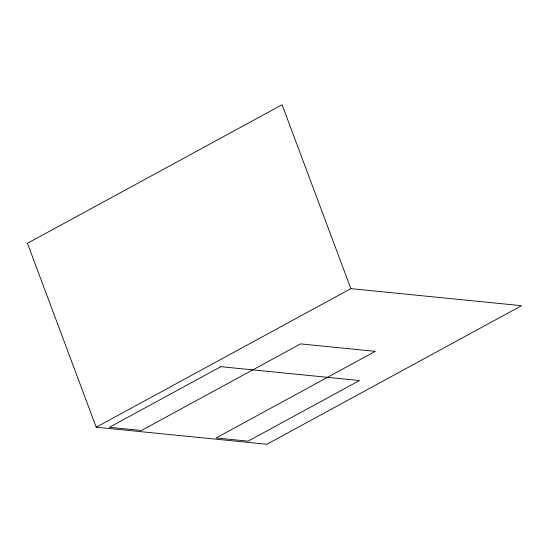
<?xml version="1.0" encoding="UTF-8"?>
<svg xmlns="http://www.w3.org/2000/svg" width="549" height="549" viewBox="0 0 549 549"><rect width="100%" height="100%" fill="white"/><g stroke="black" fill="none" stroke-linecap="round" stroke-linejoin="round"><path stroke-width="0.82" d="M96.212 427.218L350.859 288.65L521.55 305.697L266.903 444.265L96.212 427.218L27.45 243.303L282.097 104.735L350.859 288.65M220.822 366.677L109.416 427.3L141.422 430.491L300.577 343.887L375.255 351.346L216.1 437.951L248.107 441.149L359.513 380.526L220.822 366.677"/></g></svg>
